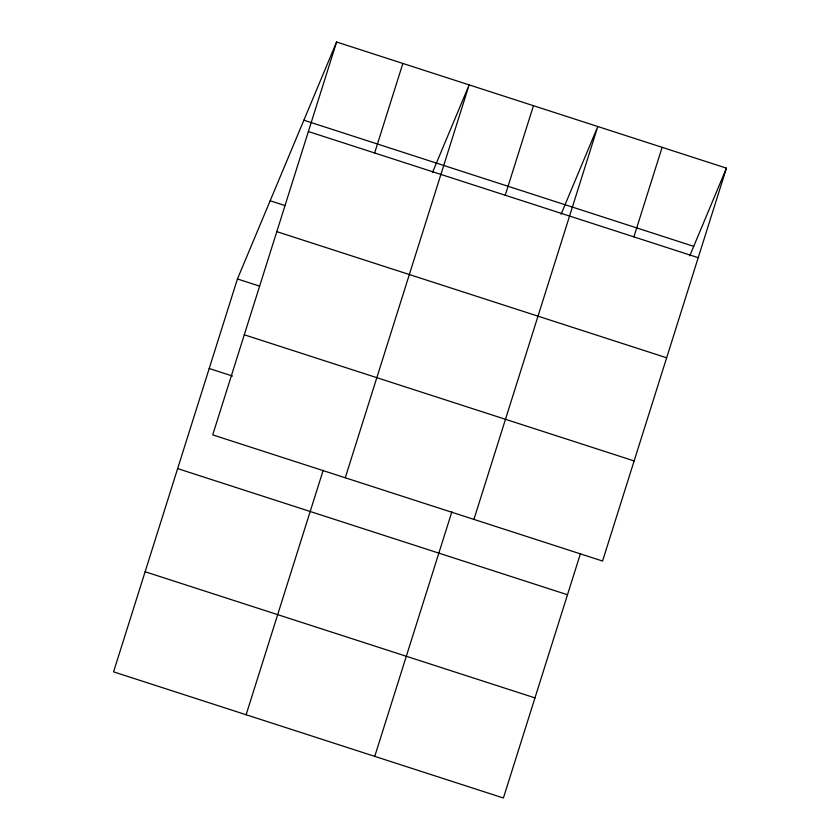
<?xml version="1.0" encoding="UTF-8"?>
<svg xmlns="http://www.w3.org/2000/svg" width="840" height="840" viewBox="0 0 840 840"><rect width="100%" height="100%" fill="white"/><g stroke="black" fill="none" stroke-linecap="round" stroke-linejoin="round"><path stroke-width="1.26" d="M336.599 42L212.72 434.879L602.563 561.036L726.443 168.147L336.599 42L237.436 278.964L113.558 671.853L503.402 798L580.514 553.455M374.64 152.975L402.864 63.441M246.109 714.746L323.211 470.201M345.261 477.771L469.14 84.892L432.453 172.567M505.239 195.237L533.463 105.704M374.756 756.368L451.857 511.833M473.918 519.404L597.786 126.525L561.099 214.2M633.885 236.87L662.12 147.336M689.745 255.833L726.443 168.147M303.87 120.204L693.714 246.351M308.364 131.534L698.208 257.68M270.155 200.771L284.886 205.538M276.801 231.641L666.645 357.788M237.436 278.964L259.529 286.115M244.283 334.782L634.126 460.929M209.213 368.498L232.523 376.047M177.65 468.605L567.494 594.751M145.121 571.746L534.965 697.893"/></g></svg>
